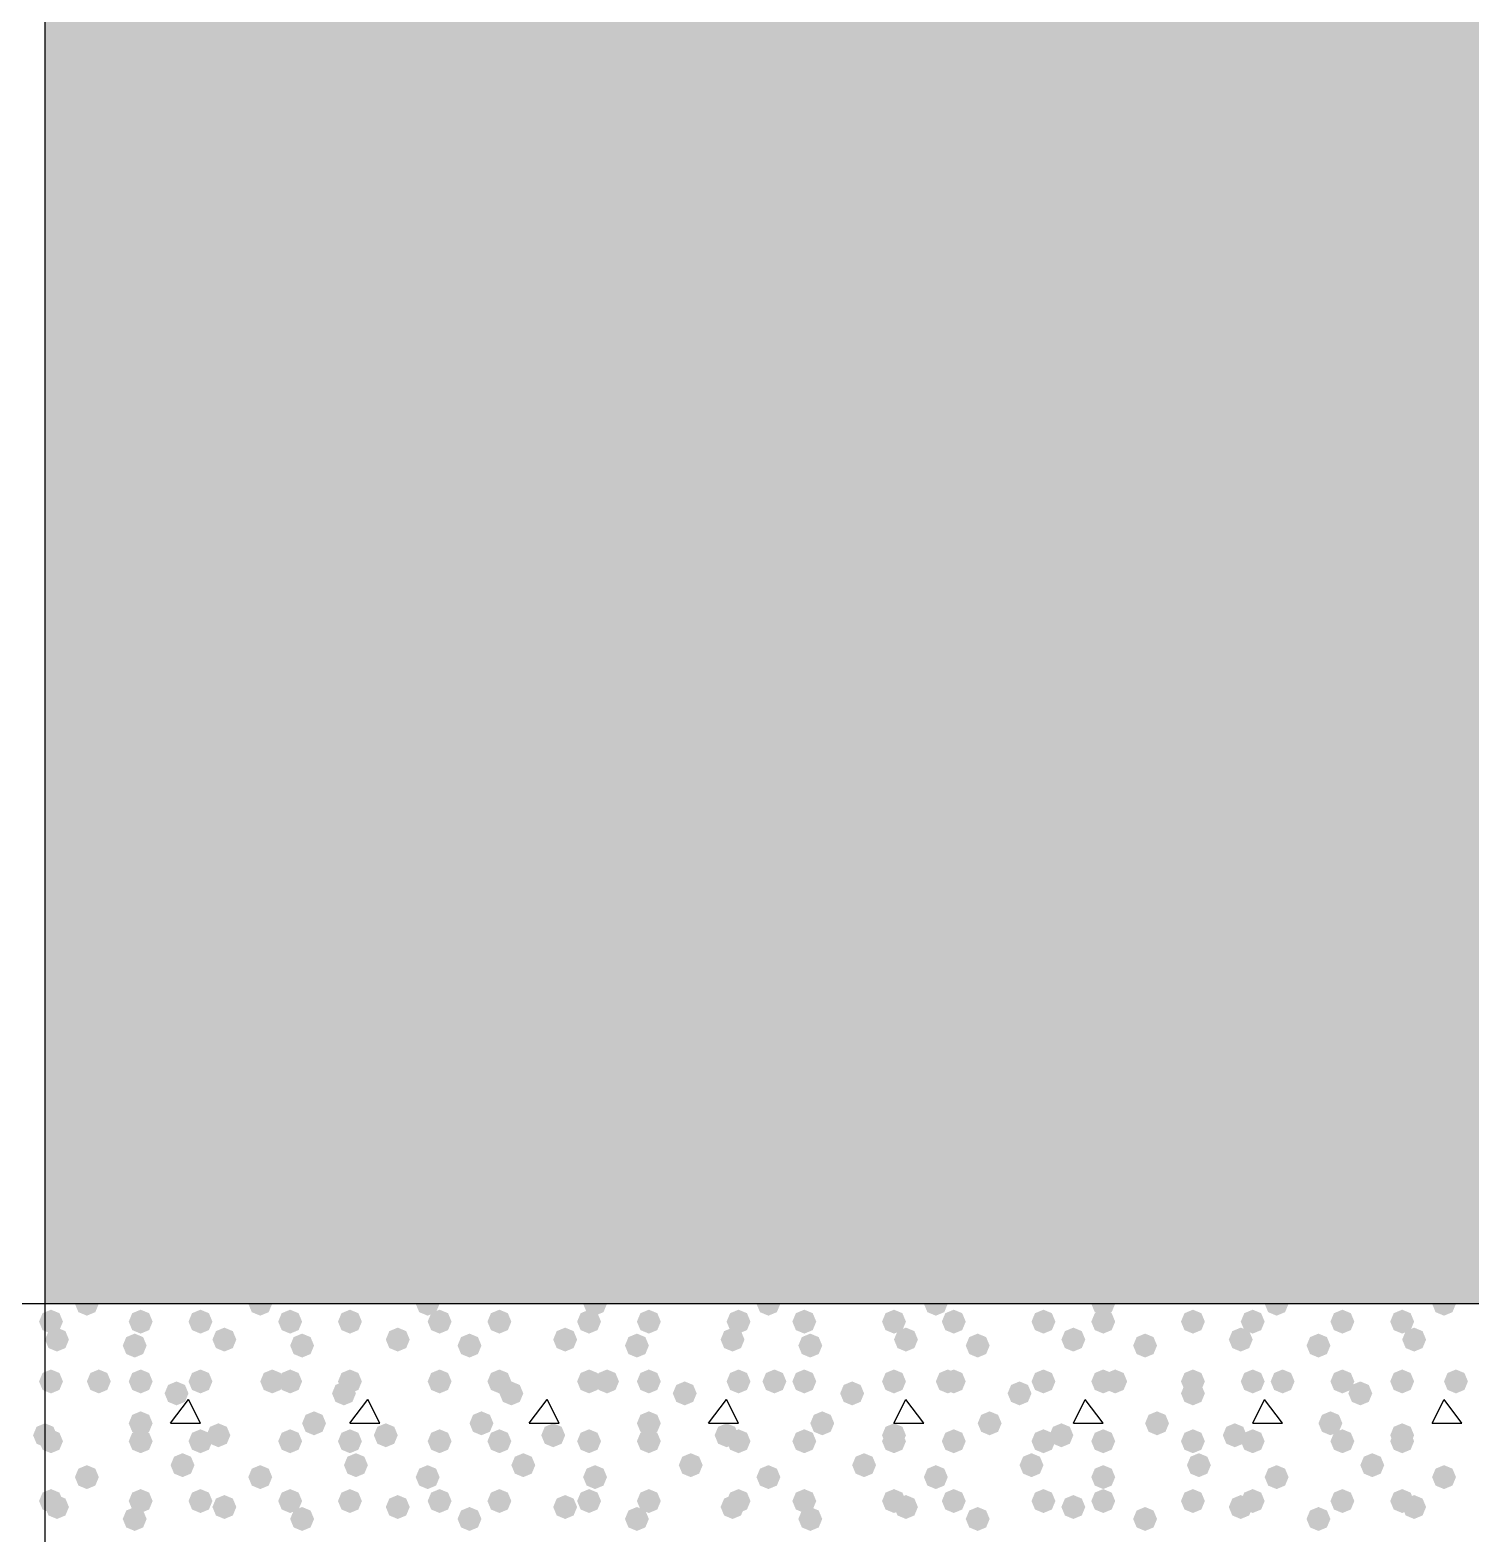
# Model space of a CAD drawing. Header units: millimetres. Extents: x 0 to 420, y 0 to 297.
# Drawn here: x 217.06 to 227.27, y 199.62 to 210.27 of the extents above; entities that cross this region are included whole.
import ezdxf

# ---------------------------------------------------------------- set-up
doc = ezdxf.new("R2010")
doc.units = ezdxf.units.MM
doc.layers.get('0').update_dxf_attribs({"linetype": 'CONTINUOUS'})

msp = doc.modelspace()

# ---------------------------------------------------------------- hatches: boundary and pattern name
at = {"true_color": 0x000008}
h = msp.add_hatch(color=0, dxfattribs=at)
h.paths.add_polyline_path([(378.544667, 220.345), (217.17, 220.345), (378.544667, 201.252667)], flags=0)
h.paths.add_polyline_path([(217.17, 220.345), (378.544667, 201.252667), (217.17, 201.252667)], flags=0)
for points in [[(217.551, 201.252667), (217.526129, 201.192871), (217.466333, 201.168), (217.406538, 201.192871), (217.381667, 201.252667), (217.406537, 201.312462), (217.466333, 201.337333), (217.526129, 201.312463)], [(218.778667, 201.252667), (218.753796, 201.192871), (218.694, 201.168), (218.634204, 201.192871), (218.609333, 201.252667), (218.634204, 201.312462), (218.694, 201.337333), (218.753796, 201.312463)], [(219.964, 201.252667), (219.939129, 201.192871), (219.879333, 201.168), (219.819538, 201.192871), (219.794667, 201.252667), (219.819537, 201.312462), (219.879333, 201.337333), (219.939129, 201.312463)], [(221.149333, 201.252667), (221.124462, 201.192871), (221.064667, 201.168), (221.004871, 201.192871), (220.98, 201.252667), (221.004871, 201.312462), (221.064667, 201.337333), (221.124462, 201.312463)], [(222.377, 201.252667), (222.352129, 201.192871), (222.292333, 201.168), (222.232537, 201.192871), (222.207667, 201.252667), (222.232537, 201.312462), (222.292333, 201.337333), (222.352129, 201.312463)], [(223.562333, 201.252667), (223.537463, 201.192871), (223.477667, 201.168), (223.417871, 201.192871), (223.393, 201.252667), (223.417871, 201.312462), (223.477667, 201.337333), (223.537462, 201.312463)], [(224.747667, 201.252667), (224.722796, 201.192871), (224.663, 201.168), (224.603204, 201.192871), (224.578333, 201.252667), (224.603204, 201.312462), (224.663, 201.337333), (224.722796, 201.312463)], [(225.975333, 201.252667), (225.950462, 201.192871), (225.890667, 201.168), (225.830871, 201.192871), (225.806, 201.252667), (225.830871, 201.312462), (225.890667, 201.337333), (225.950462, 201.312463)], [(227.160667, 201.252667), (227.135796, 201.192871), (227.076, 201.168), (227.016204, 201.192871), (226.991333, 201.252667), (227.016204, 201.312462), (227.076, 201.337333), (227.135796, 201.312463)], [(217.297, 201.125667), (217.272129, 201.065871), (217.212333, 201.041), (217.152537, 201.065871), (217.127667, 201.125667), (217.152537, 201.185462), (217.212333, 201.210333), (217.272129, 201.185463)], [(217.932, 201.125667), (217.907129, 201.065871), (217.847333, 201.041), (217.787537, 201.065871), (217.762667, 201.125667), (217.787537, 201.185462), (217.847333, 201.210333), (217.907129, 201.185463)], [(218.355333, 201.125667), (218.330462, 201.065871), (218.270667, 201.041), (218.210871, 201.065871), (218.186, 201.125667), (218.210871, 201.185462), (218.270667, 201.210333), (218.330462, 201.185463)], [(218.990333, 201.125667), (218.965462, 201.065871), (218.905667, 201.041), (218.845871, 201.065871), (218.821, 201.125667), (218.845871, 201.185462), (218.905667, 201.210333), (218.965462, 201.185463)], [(219.413667, 201.125667), (219.388796, 201.065871), (219.329, 201.041), (219.269204, 201.065871), (219.244333, 201.125667), (219.269204, 201.185462), (219.329, 201.210333), (219.388796, 201.185463)], [(220.048667, 201.125667), (220.023796, 201.065871), (219.964, 201.041), (219.904204, 201.065871), (219.879333, 201.125667), (219.904204, 201.185462), (219.964, 201.210333), (220.023796, 201.185463)], [(220.472, 201.125667), (220.447129, 201.065871), (220.387333, 201.041), (220.327538, 201.065871), (220.302667, 201.125667), (220.327537, 201.185462), (220.387333, 201.210333), (220.447129, 201.185463)], [(221.107, 201.125667), (221.082129, 201.065871), (221.022333, 201.041), (220.962538, 201.065871), (220.937667, 201.125667), (220.962537, 201.185462), (221.022333, 201.210333), (221.082129, 201.185463)], [(221.530333, 201.125667), (221.505462, 201.065871), (221.445667, 201.041), (221.385871, 201.065871), (221.361, 201.125667), (221.385871, 201.185462), (221.445667, 201.210333), (221.505462, 201.185463)], [(222.165333, 201.125667), (222.140462, 201.065871), (222.080667, 201.041), (222.020871, 201.065871), (221.996, 201.125667), (222.020871, 201.185462), (222.080667, 201.210333), (222.140462, 201.185463)], [(222.631, 201.125667), (222.606129, 201.065871), (222.546333, 201.041), (222.486538, 201.065871), (222.461667, 201.125667), (222.486537, 201.185462), (222.546333, 201.210333), (222.606129, 201.185463)], [(223.266, 201.125667), (223.241129, 201.065871), (223.181333, 201.041), (223.121538, 201.065871), (223.096667, 201.125667), (223.121537, 201.185462), (223.181333, 201.210333), (223.241129, 201.185463)], [(223.689333, 201.125667), (223.664463, 201.065871), (223.604667, 201.041), (223.544871, 201.065871), (223.52, 201.125667), (223.544871, 201.185462), (223.604667, 201.210333), (223.664462, 201.185463)], [(224.324333, 201.125667), (224.299463, 201.065871), (224.239667, 201.041), (224.179871, 201.065871), (224.155, 201.125667), (224.179871, 201.185462), (224.239667, 201.210333), (224.299462, 201.185463)], [(224.747667, 201.125667), (224.722796, 201.065871), (224.663, 201.041), (224.603204, 201.065871), (224.578333, 201.125667), (224.603204, 201.185462), (224.663, 201.210333), (224.722796, 201.185463)], [(225.382667, 201.125667), (225.357796, 201.065871), (225.298, 201.041), (225.238204, 201.065871), (225.213333, 201.125667), (225.238204, 201.185462), (225.298, 201.210333), (225.357796, 201.185463)], [(225.806, 201.125667), (225.781129, 201.065871), (225.721333, 201.041), (225.661538, 201.065871), (225.636667, 201.125667), (225.661537, 201.185462), (225.721333, 201.210333), (225.781129, 201.185463)], [(226.441, 201.125667), (226.416129, 201.065871), (226.356333, 201.041), (226.296538, 201.065871), (226.271667, 201.125667), (226.296537, 201.185462), (226.356333, 201.210333), (226.416129, 201.185463)], [(226.864333, 201.125667), (226.839463, 201.065871), (226.779667, 201.041), (226.719871, 201.065871), (226.695, 201.125667), (226.719871, 201.185462), (226.779667, 201.210333), (226.839462, 201.185463)], [(217.339333, 200.998667), (217.314462, 200.938871), (217.254667, 200.914), (217.194871, 200.938871), (217.17, 200.998667), (217.194871, 201.058462), (217.254667, 201.083333), (217.314462, 201.058463)], [(217.889667, 200.956333), (217.864796, 200.896537), (217.805, 200.871667), (217.745204, 200.896537), (217.720333, 200.956333), (217.745204, 201.016129), (217.805, 201.041), (217.864796, 201.016129)], [(218.524667, 200.998667), (218.499796, 200.938871), (218.44, 200.914), (218.380204, 200.938871), (218.355333, 200.998667), (218.380204, 201.058462), (218.44, 201.083333), (218.499796, 201.058463)], [(219.075, 200.956333), (219.050129, 200.896537), (218.990333, 200.871667), (218.930538, 200.896537), (218.905667, 200.956333), (218.930537, 201.016129), (218.990333, 201.041), (219.050129, 201.016129)], [(219.752333, 200.998667), (219.727463, 200.938871), (219.667667, 200.914), (219.607871, 200.938871), (219.583, 200.998667), (219.607871, 201.058462), (219.667667, 201.083333), (219.727462, 201.058463)], [(220.260333, 200.956333), (220.235462, 200.896537), (220.175667, 200.871667), (220.115871, 200.896537), (220.091, 200.956333), (220.115871, 201.016129), (220.175667, 201.041), (220.235462, 201.016129)], [(220.937667, 200.998667), (220.912796, 200.938871), (220.853, 200.914), (220.793204, 200.938871), (220.768333, 200.998667), (220.793204, 201.058462), (220.853, 201.083333), (220.912796, 201.058463)], [(221.445667, 200.956333), (221.420796, 200.896537), (221.361, 200.871667), (221.301204, 200.896537), (221.276333, 200.956333), (221.301204, 201.016129), (221.361, 201.041), (221.420796, 201.016129)], [(222.123, 200.998667), (222.098129, 200.938871), (222.038333, 200.914), (221.978538, 200.938871), (221.953667, 200.998667), (221.978537, 201.058462), (222.038333, 201.083333), (222.098129, 201.058463)], [(222.673333, 200.956333), (222.648462, 200.896537), (222.588667, 200.871667), (222.528871, 200.896537), (222.504, 200.956333), (222.528871, 201.016129), (222.588667, 201.041), (222.648462, 201.016129)], [(223.350667, 200.998667), (223.325796, 200.938871), (223.266, 200.914), (223.206204, 200.938871), (223.181333, 200.998667), (223.206204, 201.058462), (223.266, 201.083333), (223.325796, 201.058463)], [(223.858667, 200.956333), (223.833796, 200.896537), (223.774, 200.871667), (223.714204, 200.896537), (223.689333, 200.956333), (223.714204, 201.016129), (223.774, 201.041), (223.833796, 201.016129)], [(224.536, 200.998667), (224.511129, 200.938871), (224.451333, 200.914), (224.391538, 200.938871), (224.366667, 200.998667), (224.391537, 201.058462), (224.451333, 201.083333), (224.511129, 201.058463)], [(225.044, 200.956333), (225.019129, 200.896537), (224.959333, 200.871667), (224.899538, 200.896537), (224.874667, 200.956333), (224.899537, 201.016129), (224.959333, 201.041), (225.019129, 201.016129)], [(225.721333, 200.998667), (225.696463, 200.938871), (225.636667, 200.914), (225.576871, 200.938871), (225.552, 200.998667), (225.576871, 201.058462), (225.636667, 201.083333), (225.696462, 201.058463)], [(226.271667, 200.956333), (226.246796, 200.896537), (226.187, 200.871667), (226.127204, 200.896537), (226.102333, 200.956333), (226.127204, 201.016129), (226.187, 201.041), (226.246796, 201.016129)], [(226.949, 200.998667), (226.924129, 200.938871), (226.864333, 200.914), (226.804538, 200.938871), (226.779667, 200.998667), (226.804537, 201.058462), (226.864333, 201.083333), (226.924129, 201.058463)], [(217.297, 200.702333), (217.272129, 200.642537), (217.212333, 200.617667), (217.152537, 200.642537), (217.127667, 200.702333), (217.152537, 200.762129), (217.212333, 200.787), (217.272129, 200.762129)], [(217.635667, 200.702333), (217.610796, 200.642537), (217.551, 200.617667), (217.491204, 200.642537), (217.466333, 200.702333), (217.491204, 200.762129), (217.551, 200.787), (217.610796, 200.762129)], [(217.932, 200.702333), (217.907129, 200.642537), (217.847333, 200.617667), (217.787537, 200.642537), (217.762667, 200.702333), (217.787537, 200.762129), (217.847333, 200.787), (217.907129, 200.762129)], [(218.186, 200.617667), (218.161129, 200.557871), (218.101333, 200.533), (218.041538, 200.557871), (218.016667, 200.617667), (218.041537, 200.677462), (218.101333, 200.702333), (218.161129, 200.677463)], [(218.355333, 200.702333), (218.330462, 200.642537), (218.270667, 200.617667), (218.210871, 200.642537), (218.186, 200.702333), (218.210871, 200.762129), (218.270667, 200.787), (218.330462, 200.762129)], [(218.863333, 200.702333), (218.838462, 200.642537), (218.778667, 200.617667), (218.718871, 200.642537), (218.694, 200.702333), (218.718871, 200.762129), (218.778667, 200.787), (218.838462, 200.762129)], [(218.990333, 200.702333), (218.965462, 200.642537), (218.905667, 200.617667), (218.845871, 200.642537), (218.821, 200.702333), (218.845871, 200.762129), (218.905667, 200.787), (218.965462, 200.762129)], [(219.371333, 200.617667), (219.346462, 200.557871), (219.286667, 200.533), (219.226871, 200.557871), (219.202, 200.617667), (219.226871, 200.677462), (219.286667, 200.702333), (219.346462, 200.677463)], [(219.413667, 200.702333), (219.388796, 200.642537), (219.329, 200.617667), (219.269204, 200.642537), (219.244333, 200.702333), (219.269204, 200.762129), (219.329, 200.787), (219.388796, 200.762129)], [(220.048667, 200.702333), (220.023796, 200.642537), (219.964, 200.617667), (219.904204, 200.642537), (219.879333, 200.702333), (219.904204, 200.762129), (219.964, 200.787), (220.023796, 200.762129)], [(220.048667, 200.702333), (220.023796, 200.642537), (219.964, 200.617667), (219.904204, 200.642537), (219.879333, 200.702333), (219.904204, 200.762129), (219.964, 200.787), (220.023796, 200.762129)], [(220.472, 200.702333), (220.447129, 200.642537), (220.387333, 200.617667), (220.327538, 200.642537), (220.302667, 200.702333), (220.327537, 200.762129), (220.387333, 200.787), (220.447129, 200.762129)], [(220.556667, 200.617667), (220.531796, 200.557871), (220.472, 200.533), (220.412204, 200.557871), (220.387333, 200.617667), (220.412204, 200.677462), (220.472, 200.702333), (220.531796, 200.677463)], [(221.107, 200.702333), (221.082129, 200.642537), (221.022333, 200.617667), (220.962538, 200.642537), (220.937667, 200.702333), (220.962537, 200.762129), (221.022333, 200.787), (221.082129, 200.762129)], [(221.234, 200.702333), (221.209129, 200.642537), (221.149333, 200.617667), (221.089538, 200.642537), (221.064667, 200.702333), (221.089537, 200.762129), (221.149333, 200.787), (221.209129, 200.762129)], [(221.530333, 200.702333), (221.505462, 200.642537), (221.445667, 200.617667), (221.385871, 200.642537), (221.361, 200.702333), (221.385871, 200.762129), (221.445667, 200.787), (221.505462, 200.762129)], [(221.784333, 200.617667), (221.759462, 200.557871), (221.699667, 200.533), (221.639871, 200.557871), (221.615, 200.617667), (221.639871, 200.677462), (221.699667, 200.702333), (221.759462, 200.677463)], [(222.165333, 200.702333), (222.140462, 200.642537), (222.080667, 200.617667), (222.020871, 200.642537), (221.996, 200.702333), (222.020871, 200.762129), (222.080667, 200.787), (222.140462, 200.762129)], [(222.419333, 200.702333), (222.394463, 200.642537), (222.334667, 200.617667), (222.274871, 200.642537), (222.25, 200.702333), (222.274871, 200.762129), (222.334667, 200.787), (222.394462, 200.762129)], [(222.631, 200.702333), (222.606129, 200.642537), (222.546333, 200.617667), (222.486538, 200.642537), (222.461667, 200.702333), (222.486537, 200.762129), (222.546333, 200.787), (222.606129, 200.762129)], [(222.969667, 200.617667), (222.944796, 200.557871), (222.885, 200.533), (222.825204, 200.557871), (222.800333, 200.617667), (222.825204, 200.677462), (222.885, 200.702333), (222.944796, 200.677463)], [(223.266, 200.702333), (223.241129, 200.642537), (223.181333, 200.617667), (223.121538, 200.642537), (223.096667, 200.702333), (223.121537, 200.762129), (223.181333, 200.787), (223.241129, 200.762129)], [(223.647, 200.702333), (223.622129, 200.642537), (223.562333, 200.617667), (223.502537, 200.642537), (223.477667, 200.702333), (223.502537, 200.762129), (223.562333, 200.787), (223.622129, 200.762129)], [(223.689333, 200.702333), (223.664463, 200.642537), (223.604667, 200.617667), (223.544871, 200.642537), (223.52, 200.702333), (223.544871, 200.762129), (223.604667, 200.787), (223.664462, 200.762129)], [(224.155, 200.617667), (224.130129, 200.557871), (224.070333, 200.533), (224.010538, 200.557871), (223.985667, 200.617667), (224.010537, 200.677462), (224.070333, 200.702333), (224.130129, 200.677463)], [(224.324333, 200.702333), (224.299463, 200.642537), (224.239667, 200.617667), (224.179871, 200.642537), (224.155, 200.702333), (224.179871, 200.762129), (224.239667, 200.787), (224.299462, 200.762129)], [(224.747667, 200.702333), (224.722796, 200.642537), (224.663, 200.617667), (224.603204, 200.642537), (224.578333, 200.702333), (224.603204, 200.762129), (224.663, 200.787), (224.722796, 200.762129)], [(224.832333, 200.702333), (224.807462, 200.642537), (224.747667, 200.617667), (224.687871, 200.642537), (224.663, 200.702333), (224.687871, 200.762129), (224.747667, 200.787), (224.807462, 200.762129)], [(225.382667, 200.702333), (225.357796, 200.642537), (225.298, 200.617667), (225.238204, 200.642537), (225.213333, 200.702333), (225.238204, 200.762129), (225.298, 200.787), (225.357796, 200.762129)], [(225.382667, 200.617667), (225.357796, 200.557871), (225.298, 200.533), (225.238204, 200.557871), (225.213333, 200.617667), (225.238204, 200.677462), (225.298, 200.702333), (225.357796, 200.677463)], [(225.806, 200.702333), (225.781129, 200.642537), (225.721333, 200.617667), (225.661538, 200.642537), (225.636667, 200.702333), (225.661537, 200.762129), (225.721333, 200.787), (225.781129, 200.762129)], [(226.017667, 200.702333), (225.992796, 200.642537), (225.933, 200.617667), (225.873204, 200.642537), (225.848333, 200.702333), (225.873204, 200.762129), (225.933, 200.787), (225.992796, 200.762129)], [(226.441, 200.702333), (226.416129, 200.642537), (226.356333, 200.617667), (226.296538, 200.642537), (226.271667, 200.702333), (226.296537, 200.762129), (226.356333, 200.787), (226.416129, 200.762129)], [(226.568, 200.617667), (226.543129, 200.557871), (226.483333, 200.533), (226.423538, 200.557871), (226.398667, 200.617667), (226.423537, 200.677462), (226.483333, 200.702333), (226.543129, 200.677463)], [(226.864333, 200.702333), (226.839463, 200.642537), (226.779667, 200.617667), (226.719871, 200.642537), (226.695, 200.702333), (226.719871, 200.762129), (226.779667, 200.787), (226.839462, 200.762129)], [(227.245333, 200.702333), (227.220462, 200.642537), (227.160667, 200.617667), (227.100871, 200.642537), (227.076, 200.702333), (227.100871, 200.762129), (227.160667, 200.787), (227.220462, 200.762129)], [(217.932, 200.406), (217.907129, 200.346204), (217.847333, 200.321333), (217.787537, 200.346204), (217.762667, 200.406), (217.787537, 200.465796), (217.847333, 200.490667), (217.907129, 200.465796)], [(219.159667, 200.406), (219.134796, 200.346204), (219.075, 200.321333), (219.015204, 200.346204), (218.990333, 200.406), (219.015204, 200.465796), (219.075, 200.490667), (219.134796, 200.465796)], [(220.345, 200.406), (220.320129, 200.346204), (220.260333, 200.321333), (220.200538, 200.346204), (220.175667, 200.406), (220.200537, 200.465796), (220.260333, 200.490667), (220.320129, 200.465796)], [(221.530333, 200.406), (221.505462, 200.346204), (221.445667, 200.321333), (221.385871, 200.346204), (221.361, 200.406), (221.385871, 200.465796), (221.445667, 200.490667), (221.505462, 200.465796)], [(222.758, 200.406), (222.733129, 200.346204), (222.673333, 200.321333), (222.613538, 200.346204), (222.588667, 200.406), (222.613537, 200.465796), (222.673333, 200.490667), (222.733129, 200.465796)], [(223.943333, 200.406), (223.918462, 200.346204), (223.858667, 200.321333), (223.798871, 200.346204), (223.774, 200.406), (223.798871, 200.465796), (223.858667, 200.490667), (223.918462, 200.465796)], [(225.128667, 200.406), (225.103796, 200.346204), (225.044, 200.321333), (224.984204, 200.346204), (224.959333, 200.406), (224.984204, 200.465796), (225.044, 200.490667), (225.103796, 200.465796)], [(226.356333, 200.406), (226.331462, 200.346204), (226.271667, 200.321333), (226.211871, 200.346204), (226.187, 200.406), (226.211871, 200.465796), (226.271667, 200.490667), (226.331462, 200.465796)], [(217.254667, 200.321333), (217.229796, 200.261537), (217.17, 200.236667), (217.110204, 200.261537), (217.085333, 200.321333), (217.110204, 200.381129), (217.17, 200.406), (217.229796, 200.381129)], [(218.482333, 200.321333), (218.457462, 200.261537), (218.397667, 200.236667), (218.337871, 200.261537), (218.313, 200.321333), (218.337871, 200.381129), (218.397667, 200.406), (218.457462, 200.381129)], [(219.667667, 200.321333), (219.642796, 200.261537), (219.583, 200.236667), (219.523204, 200.261537), (219.498333, 200.321333), (219.523204, 200.381129), (219.583, 200.406), (219.642796, 200.381129)], [(220.853, 200.321333), (220.828129, 200.261537), (220.768333, 200.236667), (220.708538, 200.261537), (220.683667, 200.321333), (220.708537, 200.381129), (220.768333, 200.406), (220.828129, 200.381129)], [(222.080667, 200.321333), (222.055796, 200.261537), (221.996, 200.236667), (221.936204, 200.261537), (221.911333, 200.321333), (221.936204, 200.381129), (221.996, 200.406), (222.055796, 200.381129)], [(223.266, 200.321333), (223.241129, 200.261537), (223.181333, 200.236667), (223.121538, 200.261537), (223.096667, 200.321333), (223.121537, 200.381129), (223.181333, 200.406), (223.241129, 200.381129)], [(224.451333, 200.321333), (224.426462, 200.261537), (224.366667, 200.236667), (224.306871, 200.261537), (224.282, 200.321333), (224.306871, 200.381129), (224.366667, 200.406), (224.426462, 200.381129)], [(225.679, 200.321333), (225.654129, 200.261537), (225.594333, 200.236667), (225.534538, 200.261537), (225.509667, 200.321333), (225.534537, 200.381129), (225.594333, 200.406), (225.654129, 200.381129)], [(226.864333, 200.321333), (226.839463, 200.261537), (226.779667, 200.236667), (226.719871, 200.261537), (226.695, 200.321333), (226.719871, 200.381129), (226.779667, 200.406), (226.839462, 200.381129)], [(217.297, 200.279), (217.272129, 200.219204), (217.212333, 200.194333), (217.152537, 200.219204), (217.127667, 200.279), (217.152537, 200.338796), (217.212333, 200.363667), (217.272129, 200.338796)], [(217.932, 200.279), (217.907129, 200.219204), (217.847333, 200.194333), (217.787537, 200.219204), (217.762667, 200.279), (217.787537, 200.338796), (217.847333, 200.363667), (217.907129, 200.338796)], [(218.355333, 200.279), (218.330462, 200.219204), (218.270667, 200.194333), (218.210871, 200.219204), (218.186, 200.279), (218.210871, 200.338796), (218.270667, 200.363667), (218.330462, 200.338796)], [(218.990333, 200.279), (218.965462, 200.219204), (218.905667, 200.194333), (218.845871, 200.219204), (218.821, 200.279), (218.845871, 200.338796), (218.905667, 200.363667), (218.965462, 200.338796)], [(219.413667, 200.279), (219.388796, 200.219204), (219.329, 200.194333), (219.269204, 200.219204), (219.244333, 200.279), (219.269204, 200.338796), (219.329, 200.363667), (219.388796, 200.338796)], [(220.048667, 200.279), (220.023796, 200.219204), (219.964, 200.194333), (219.904204, 200.219204), (219.879333, 200.279), (219.904204, 200.338796), (219.964, 200.363667), (220.023796, 200.338796)], [(220.472, 200.279), (220.447129, 200.219204), (220.387333, 200.194333), (220.327538, 200.219204), (220.302667, 200.279), (220.327537, 200.338796), (220.387333, 200.363667), (220.447129, 200.338796)], [(221.107, 200.279), (221.082129, 200.219204), (221.022333, 200.194333), (220.962538, 200.219204), (220.937667, 200.279), (220.962537, 200.338796), (221.022333, 200.363667), (221.082129, 200.338796)], [(221.530333, 200.279), (221.505462, 200.219204), (221.445667, 200.194333), (221.385871, 200.219204), (221.361, 200.279), (221.385871, 200.338796), (221.445667, 200.363667), (221.505462, 200.338796)], [(222.165333, 200.279), (222.140462, 200.219204), (222.080667, 200.194333), (222.020871, 200.219204), (221.996, 200.279), (222.020871, 200.338796), (222.080667, 200.363667), (222.140462, 200.338796)], [(222.631, 200.279), (222.606129, 200.219204), (222.546333, 200.194333), (222.486538, 200.219204), (222.461667, 200.279), (222.486537, 200.338796), (222.546333, 200.363667), (222.606129, 200.338796)], [(223.266, 200.279), (223.241129, 200.219204), (223.181333, 200.194333), (223.121538, 200.219204), (223.096667, 200.279), (223.121537, 200.338796), (223.181333, 200.363667), (223.241129, 200.338796)], [(223.689333, 200.279), (223.664463, 200.219204), (223.604667, 200.194333), (223.544871, 200.219204), (223.52, 200.279), (223.544871, 200.338796), (223.604667, 200.363667), (223.664462, 200.338796)], [(224.324333, 200.279), (224.299463, 200.219204), (224.239667, 200.194333), (224.179871, 200.219204), (224.155, 200.279), (224.179871, 200.338796), (224.239667, 200.363667), (224.299462, 200.338796)], [(224.747667, 200.279), (224.722796, 200.219204), (224.663, 200.194333), (224.603204, 200.219204), (224.578333, 200.279), (224.603204, 200.338796), (224.663, 200.363667), (224.722796, 200.338796)], [(225.382667, 200.279), (225.357796, 200.219204), (225.298, 200.194333), (225.238204, 200.219204), (225.213333, 200.279), (225.238204, 200.338796), (225.298, 200.363667), (225.357796, 200.338796)], [(225.806, 200.279), (225.781129, 200.219204), (225.721333, 200.194333), (225.661538, 200.219204), (225.636667, 200.279), (225.661537, 200.338796), (225.721333, 200.363667), (225.781129, 200.338796)], [(226.441, 200.279), (226.416129, 200.219204), (226.356333, 200.194333), (226.296538, 200.219204), (226.271667, 200.279), (226.296537, 200.338796), (226.356333, 200.363667), (226.416129, 200.338796)], [(226.864333, 200.279), (226.839463, 200.219204), (226.779667, 200.194333), (226.719871, 200.219204), (226.695, 200.279), (226.719871, 200.338796), (226.779667, 200.363667), (226.839462, 200.338796)], [(218.228333, 200.109667), (218.203463, 200.049871), (218.143667, 200.025), (218.083871, 200.049871), (218.059, 200.109667), (218.083871, 200.169462), (218.143667, 200.194333), (218.203462, 200.169463)], [(219.456, 200.109667), (219.431129, 200.049871), (219.371333, 200.025), (219.311538, 200.049871), (219.286667, 200.109667), (219.311537, 200.169462), (219.371333, 200.194333), (219.431129, 200.169463)], [(220.641333, 200.109667), (220.616462, 200.049871), (220.556667, 200.025), (220.496871, 200.049871), (220.472, 200.109667), (220.496871, 200.169462), (220.556667, 200.194333), (220.616462, 200.169463)], [(221.826667, 200.109667), (221.801796, 200.049871), (221.742, 200.025), (221.682204, 200.049871), (221.657333, 200.109667), (221.682204, 200.169462), (221.742, 200.194333), (221.801796, 200.169463)], [(223.054333, 200.109667), (223.029462, 200.049871), (222.969667, 200.025), (222.909871, 200.049871), (222.885, 200.109667), (222.909871, 200.169462), (222.969667, 200.194333), (223.029462, 200.169463)], [(224.239667, 200.109667), (224.214796, 200.049871), (224.155, 200.025), (224.095204, 200.049871), (224.070333, 200.109667), (224.095204, 200.169462), (224.155, 200.194333), (224.214796, 200.169463)], [(225.425, 200.109667), (225.400129, 200.049871), (225.340333, 200.025), (225.280538, 200.049871), (225.255667, 200.109667), (225.280537, 200.169462), (225.340333, 200.194333), (225.400129, 200.169463)], [(226.652667, 200.109667), (226.627796, 200.049871), (226.568, 200.025), (226.508204, 200.049871), (226.483333, 200.109667), (226.508204, 200.169462), (226.568, 200.194333), (226.627796, 200.169463)], [(217.551, 200.025), (217.526129, 199.965204), (217.466333, 199.940333), (217.406538, 199.965204), (217.381667, 200.025), (217.406537, 200.084796), (217.466333, 200.109667), (217.526129, 200.084796)], [(218.778667, 200.025), (218.753796, 199.965204), (218.694, 199.940333), (218.634204, 199.965204), (218.609333, 200.025), (218.634204, 200.084796), (218.694, 200.109667), (218.753796, 200.084796)], [(219.964, 200.025), (219.939129, 199.965204), (219.879333, 199.940333), (219.819538, 199.965204), (219.794667, 200.025), (219.819537, 200.084796), (219.879333, 200.109667), (219.939129, 200.084796)], [(221.149333, 200.025), (221.124462, 199.965204), (221.064667, 199.940333), (221.004871, 199.965204), (220.98, 200.025), (221.004871, 200.084796), (221.064667, 200.109667), (221.124462, 200.084796)], [(222.377, 200.025), (222.352129, 199.965204), (222.292333, 199.940333), (222.232537, 199.965204), (222.207667, 200.025), (222.232537, 200.084796), (222.292333, 200.109667), (222.352129, 200.084796)], [(223.562333, 200.025), (223.537463, 199.965204), (223.477667, 199.940333), (223.417871, 199.965204), (223.393, 200.025), (223.417871, 200.084796), (223.477667, 200.109667), (223.537462, 200.084796)], [(224.747667, 200.025), (224.722796, 199.965204), (224.663, 199.940333), (224.603204, 199.965204), (224.578333, 200.025), (224.603204, 200.084796), (224.663, 200.109667), (224.722796, 200.084796)], [(225.975333, 200.025), (225.950462, 199.965204), (225.890667, 199.940333), (225.830871, 199.965204), (225.806, 200.025), (225.830871, 200.084796), (225.890667, 200.109667), (225.950462, 200.084796)], [(227.160667, 200.025), (227.135796, 199.965204), (227.076, 199.940333), (227.016204, 199.965204), (226.991333, 200.025), (227.016204, 200.084796), (227.076, 200.109667), (227.135796, 200.084796)], [(217.297, 199.855667), (217.272129, 199.795871), (217.212333, 199.771), (217.152537, 199.795871), (217.127667, 199.855667), (217.152537, 199.915462), (217.212333, 199.940333), (217.272129, 199.915463)], [(217.339333, 199.813333), (217.314462, 199.753537), (217.254667, 199.728667), (217.194871, 199.753537), (217.17, 199.813333), (217.194871, 199.873129), (217.254667, 199.898), (217.314462, 199.873129)], [(217.932, 199.855667), (217.907129, 199.795871), (217.847333, 199.771), (217.787537, 199.795871), (217.762667, 199.855667), (217.787537, 199.915462), (217.847333, 199.940333), (217.907129, 199.915463)], [(218.355333, 199.855667), (218.330462, 199.795871), (218.270667, 199.771), (218.210871, 199.795871), (218.186, 199.855667), (218.210871, 199.915462), (218.270667, 199.940333), (218.330462, 199.915463)], [(218.524667, 199.813333), (218.499796, 199.753537), (218.44, 199.728667), (218.380204, 199.753537), (218.355333, 199.813333), (218.380204, 199.873129), (218.44, 199.898), (218.499796, 199.873129)], [(218.990333, 199.855667), (218.965462, 199.795871), (218.905667, 199.771), (218.845871, 199.795871), (218.821, 199.855667), (218.845871, 199.915462), (218.905667, 199.940333), (218.965462, 199.915463)], [(219.413667, 199.855667), (219.388796, 199.795871), (219.329, 199.771), (219.269204, 199.795871), (219.244333, 199.855667), (219.269204, 199.915462), (219.329, 199.940333), (219.388796, 199.915463)], [(219.752333, 199.813333), (219.727463, 199.753537), (219.667667, 199.728667), (219.607871, 199.753537), (219.583, 199.813333), (219.607871, 199.873129), (219.667667, 199.898), (219.727462, 199.873129)], [(220.048667, 199.855667), (220.023796, 199.795871), (219.964, 199.771), (219.904204, 199.795871), (219.879333, 199.855667), (219.904204, 199.915462), (219.964, 199.940333), (220.023796, 199.915463)], [(220.472, 199.855667), (220.447129, 199.795871), (220.387333, 199.771), (220.327538, 199.795871), (220.302667, 199.855667), (220.327537, 199.915462), (220.387333, 199.940333), (220.447129, 199.915463)], [(220.937667, 199.813333), (220.912796, 199.753537), (220.853, 199.728667), (220.793204, 199.753537), (220.768333, 199.813333), (220.793204, 199.873129), (220.853, 199.898), (220.912796, 199.873129)], [(221.107, 199.855667), (221.082129, 199.795871), (221.022333, 199.771), (220.962538, 199.795871), (220.937667, 199.855667), (220.962537, 199.915462), (221.022333, 199.940333), (221.082129, 199.915463)], [(221.530333, 199.855667), (221.505462, 199.795871), (221.445667, 199.771), (221.385871, 199.795871), (221.361, 199.855667), (221.385871, 199.915462), (221.445667, 199.940333), (221.505462, 199.915463)], [(222.123, 199.813333), (222.098129, 199.753537), (222.038333, 199.728667), (221.978538, 199.753537), (221.953667, 199.813333), (221.978537, 199.873129), (222.038333, 199.898), (222.098129, 199.873129)], [(222.165333, 199.855667), (222.140462, 199.795871), (222.080667, 199.771), (222.020871, 199.795871), (221.996, 199.855667), (222.020871, 199.915462), (222.080667, 199.940333), (222.140462, 199.915463)], [(222.631, 199.855667), (222.606129, 199.795871), (222.546333, 199.771), (222.486538, 199.795871), (222.461667, 199.855667), (222.486537, 199.915462), (222.546333, 199.940333), (222.606129, 199.915463)], [(223.266, 199.855667), (223.241129, 199.795871), (223.181333, 199.771), (223.121538, 199.795871), (223.096667, 199.855667), (223.121537, 199.915462), (223.181333, 199.940333), (223.241129, 199.915463)], [(223.350667, 199.813333), (223.325796, 199.753537), (223.266, 199.728667), (223.206204, 199.753537), (223.181333, 199.813333), (223.206204, 199.873129), (223.266, 199.898), (223.325796, 199.873129)], [(223.689333, 199.855667), (223.664463, 199.795871), (223.604667, 199.771), (223.544871, 199.795871), (223.52, 199.855667), (223.544871, 199.915462), (223.604667, 199.940333), (223.664462, 199.915463)], [(224.324333, 199.855667), (224.299463, 199.795871), (224.239667, 199.771), (224.179871, 199.795871), (224.155, 199.855667), (224.179871, 199.915462), (224.239667, 199.940333), (224.299462, 199.915463)], [(224.536, 199.813333), (224.511129, 199.753537), (224.451333, 199.728667), (224.391538, 199.753537), (224.366667, 199.813333), (224.391537, 199.873129), (224.451333, 199.898), (224.511129, 199.873129)], [(224.747667, 199.855667), (224.722796, 199.795871), (224.663, 199.771), (224.603204, 199.795871), (224.578333, 199.855667), (224.603204, 199.915462), (224.663, 199.940333), (224.722796, 199.915463)], [(225.382667, 199.855667), (225.357796, 199.795871), (225.298, 199.771), (225.238204, 199.795871), (225.213333, 199.855667), (225.238204, 199.915462), (225.298, 199.940333), (225.357796, 199.915463)], [(225.721333, 199.813333), (225.696463, 199.753537), (225.636667, 199.728667), (225.576871, 199.753537), (225.552, 199.813333), (225.576871, 199.873129), (225.636667, 199.898), (225.696462, 199.873129)], [(225.806, 199.855667), (225.781129, 199.795871), (225.721333, 199.771), (225.661538, 199.795871), (225.636667, 199.855667), (225.661537, 199.915462), (225.721333, 199.940333), (225.781129, 199.915463)], [(226.441, 199.855667), (226.416129, 199.795871), (226.356333, 199.771), (226.296538, 199.795871), (226.271667, 199.855667), (226.296537, 199.915462), (226.356333, 199.940333), (226.416129, 199.915463)], [(226.864333, 199.855667), (226.839463, 199.795871), (226.779667, 199.771), (226.719871, 199.795871), (226.695, 199.855667), (226.719871, 199.915462), (226.779667, 199.940333), (226.839462, 199.915463)], [(226.949, 199.813333), (226.924129, 199.753537), (226.864333, 199.728667), (226.804538, 199.753537), (226.779667, 199.813333), (226.804537, 199.873129), (226.864333, 199.898), (226.924129, 199.873129)], [(217.889667, 199.728667), (217.864796, 199.668871), (217.805, 199.644), (217.745204, 199.668871), (217.720333, 199.728667), (217.745204, 199.788462), (217.805, 199.813333), (217.864796, 199.788463)], [(219.075, 199.728667), (219.050129, 199.668871), (218.990333, 199.644), (218.930538, 199.668871), (218.905667, 199.728667), (218.930537, 199.788462), (218.990333, 199.813333), (219.050129, 199.788463)], [(220.260333, 199.728667), (220.235462, 199.668871), (220.175667, 199.644), (220.115871, 199.668871), (220.091, 199.728667), (220.115871, 199.788462), (220.175667, 199.813333), (220.235462, 199.788463)], [(221.445667, 199.728667), (221.420796, 199.668871), (221.361, 199.644), (221.301204, 199.668871), (221.276333, 199.728667), (221.301204, 199.788462), (221.361, 199.813333), (221.420796, 199.788463)], [(222.673333, 199.728667), (222.648462, 199.668871), (222.588667, 199.644), (222.528871, 199.668871), (222.504, 199.728667), (222.528871, 199.788462), (222.588667, 199.813333), (222.648462, 199.788463)], [(223.858667, 199.728667), (223.833796, 199.668871), (223.774, 199.644), (223.714204, 199.668871), (223.689333, 199.728667), (223.714204, 199.788462), (223.774, 199.813333), (223.833796, 199.788463)], [(225.044, 199.728667), (225.019129, 199.668871), (224.959333, 199.644), (224.899538, 199.668871), (224.874667, 199.728667), (224.899537, 199.788462), (224.959333, 199.813333), (225.019129, 199.788463)], [(226.271667, 199.728667), (226.246796, 199.668871), (226.187, 199.644), (226.127204, 199.668871), (226.102333, 199.728667), (226.127204, 199.788462), (226.187, 199.813333), (226.246796, 199.788463)]]:
    msp.add_hatch(color=0, dxfattribs=at).paths.add_polyline_path(points, flags=0)

# ---------------------------------------------------------------- linework, layer by layer
at = {"color": 0, "true_color": 0x000007}
for points in [[(31.369, 201.252667), (31.369, 177.927), (379.603, 177.927), (379.603, 201.252667), (217.17, 201.252667), (217.17, 222.461667), (193.844333, 222.461667), (193.844333, 201.252667)], [(31.369, 201.252667), (31.369, 177.927), (379.603, 177.927), (379.603, 201.252667), (217.17, 201.252667), (217.17, 222.461667), (193.844333, 222.461667), (193.844333, 201.252667)], [(215.053333, 201.252667), (215.053333, 199.136), (217.17, 199.136), (217.17, 201.252667)]]:
    msp.add_lwpolyline(points, close=True, dxfattribs=at)
at = {"color": 0, "true_color": 0x000008}
msp.add_lwpolyline([(217.17, 220.345), (378.544667, 201.252667), (217.17, 201.252667)], close=True, dxfattribs=at)
at = {"color": 0, "true_color": 0x000007}
for points in [[(217.17, 201.252667), (217.17, 220.345)], [(236.22, 201.252667), (217.17, 201.252667)]]:
    msp.add_lwpolyline(points, dxfattribs=at)
at = {"color": 0, "true_color": 0x000008}
for points in [[(218.059, 200.406), (218.186, 200.575333)], [(218.270667, 200.406), (218.186, 200.575333)], [(219.329, 200.406), (219.456, 200.575333)], [(219.540667, 200.406), (219.456, 200.575333)], [(220.599, 200.406), (220.726, 200.575333)], [(220.810667, 200.406), (220.726, 200.575333)], [(221.869, 200.406), (221.996, 200.575333)], [(222.080667, 200.406), (221.996, 200.575333)], [(223.181333, 200.406), (223.266, 200.575333)], [(223.393, 200.406), (223.266, 200.575333)], [(224.451333, 200.406), (224.536, 200.575333)], [(224.663, 200.406), (224.536, 200.575333)], [(225.721333, 200.406), (225.806, 200.575333)], [(225.933, 200.406), (225.806, 200.575333)], [(226.991333, 200.406), (227.076, 200.575333)], [(227.203, 200.406), (227.076, 200.575333)], [(218.059, 200.406), (218.270667, 200.406)], [(219.329, 200.406), (219.540667, 200.406)], [(220.599, 200.406), (220.810667, 200.406)], [(221.869, 200.406), (222.080667, 200.406)], [(223.181333, 200.406), (223.393, 200.406)], [(224.451333, 200.406), (224.663, 200.406)], [(225.721333, 200.406), (225.933, 200.406)], [(226.991333, 200.406), (227.203, 200.406)]]:
    msp.add_lwpolyline(points, dxfattribs=at)

doc.saveas('drawing.dxf')
